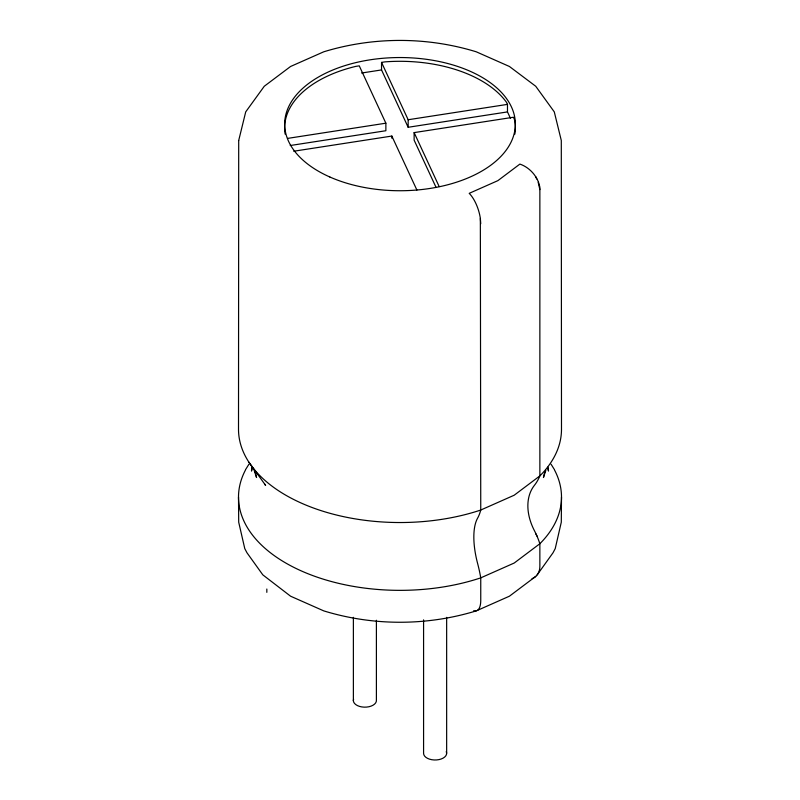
<?xml version="1.0" encoding="UTF-8"?>
<svg xmlns="http://www.w3.org/2000/svg" width="800" height="800" viewBox="0 0 800 800"><rect width="100%" height="100%" fill="white"/><g stroke="black" fill="none" stroke-linecap="round" stroke-linejoin="round"><path stroke-width="1.2" d="M252.13 467.15L251.49 471.06L252.29 467.56M544.78 471.69L543.44 477.53L545.89 470.3M245.74 469.36L248.91 464.24M537.18 574.86L553.01 552.8L555.23 548.6L561.3 522.17L561.49 497.11M535.73 576.42L509.42 596.2L477.37 610.4M476.23 610.89C426.78 626.04 373.22 626.04 323.77 610.89L290.58 596.2L262.82 574.86L246.99 552.8L244.77 548.6L238.7 522.17L238.51 497.11M507.48 111.91L408.16 127.28L381.54 69.93L381.54 62.4L384.94 61.87A115.35 66.6 0 0 1 506.57 102.42L507.48 104.38L507.48 111.91L510.47 118.35M361.6 73.02L381.54 69.93M287.77 138.37L385.87 123.19L385.87 130.73L290.22 145.52M381.54 62.4L408.16 119.74L507.48 104.38M293.74 151.23L391.84 136.06L416.89 190.03M436.05 187.37L414.13 140.15L414.13 132.61L513.45 117.24L514.37 119.21A115.35 66.6 0 0 1 514.85 134.14M264.53 483.95L265.62 485.39L248.91 462.16M532.04 578.67A23.07 16.31 45 0 0 539.86 566.33L539.86 543.73A74.53 52.7 45 0 0 534.38 530.6A54.71 38.68 45 0 1 534.38 485.39A74.53 52.7 45 0 0 539.86 475.91L539.86 187.13L539.18 184.49A23.07 16.31 45 0 0 535.73 176.75L534.01 174.32A23.07 16.31 45 0 0 519.88 164.09L497.88 180.64L469.21 193.34A23.07 9.42 71.6 0 1 480.35 218.45L480.75 510.04A74.53 30.43 71.6 0 1 477.59 518.18A54.71 22.33 71.6 0 0 477.59 563.39A74.53 30.43 71.6 0 1 480.75 577.86L480.75 600.46A23.07 9.42 71.6 0 1 473.63 610.74M551.09 464.24L554.26 469.36M535.91 533.9L536.96 536.04M414.13 132.61L439.18 186.58M385.87 123.19L359.26 65.85L355.86 66.37A115.35 66.6 0 0 0 285.15 134.14M535.73 176.75L536.71 178.96M538.19 182.28L539.86 189.59M254.11 470.3L256.56 477.53L255.22 471.69M547.71 467.56L548.51 471.06L547.87 467.15M480.35 218.45L480.75 223.72M446.65 617.36L446.65 753.34M423.58 619.86L423.58 753.34A11.54 6.66 0 0 0 436.62 759.94A11.54 6.66 0 0 0 446.25 751.62M408.16 119.74L408.16 127.28M391.84 136.06L391.84 138.21M376.4 620.26L376.4 700.09A11.54 6.66 0 0 1 364.09 707.15A11.54 6.66 0 0 1 353.58 699.18M353.38 617.33L353.38 700.91M266.83 589.03L266.83 592.35M554.49 469.94A161.49 93.24 0 0 1 539.86 543.73L514.19 563.04L480.75 577.86A161.49 93.24 0 0 1 299.53 570.11A161.49 93.24 0 0 1 245.51 469.94M238.7 140.51L238.51 429.3A161.49 93.24 0 0 0 480.75 510.04L514.19 495.22L539.86 475.91A161.49 93.24 0 0 0 561.49 429.3L561.3 140.51L554.29 111.89L535.73 86.26L509.42 66.48L476.23 51.79C426.78 36.64 373.22 36.64 323.77 51.79L290.58 66.48L264.27 86.26L245.71 111.89L238.7 140.51M329.78 176.97A115.35 66.6 0 0 0 514.37 132.83A115.35 66.6 0 0 0 355.86 62.61A115.35 66.6 0 0 0 329.78 176.97"/></g></svg>
